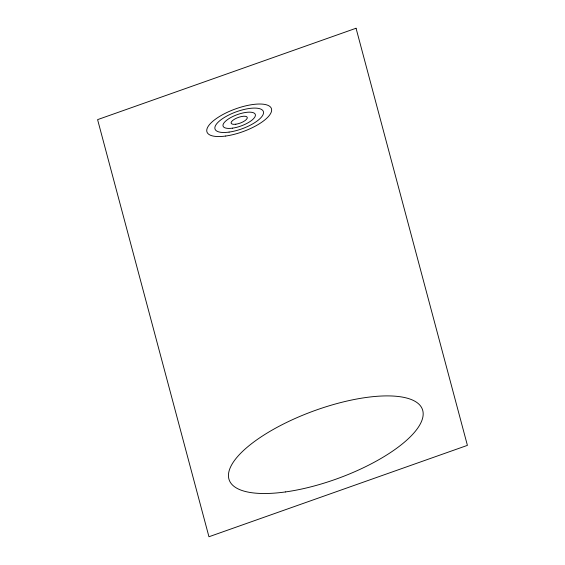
<?xml version="1.0" encoding="UTF-8"?>
<svg xmlns="http://www.w3.org/2000/svg" width="565" height="565" viewBox="0 0 565 565"><rect width="100%" height="100%" fill="white"/><g stroke="black" fill="none" stroke-linecap="round" stroke-linejoin="round"><path stroke-width="0.85" d="M356.049 28.25L97.59 119.632L208.951 536.75L467.41 445.368L356.049 28.25M285.382 491.945A102.844 35.849 -20.1 0 0 422.733 410.444A102.844 35.849 -20.1 0 0 269.307 431.745A102.844 35.849 -20.1 0 0 285.382 491.945M235.824 124.222A8.574 2.987 -20.1 0 0 247.272 117.435A8.574 2.987 -20.1 0 0 234.482 119.208A8.574 2.987 -20.1 0 0 235.824 124.222M232.455 128.163A17.141 5.975 -20.1 0 0 255.345 114.575A17.141 5.975 -20.1 0 0 229.778 118.127A17.141 5.975 -20.1 0 0 232.455 128.163M229.086 132.097A25.715 8.962 -20.1 0 0 263.424 111.722A25.715 8.962 -20.1 0 0 225.068 117.047A25.715 8.962 -20.1 0 0 229.086 132.097M225.718 136.031A34.281 11.95 -20.1 0 0 271.497 108.868A34.281 11.95 -20.1 0 0 220.357 115.966A34.281 11.95 -20.1 0 0 225.718 136.031"/></g></svg>
